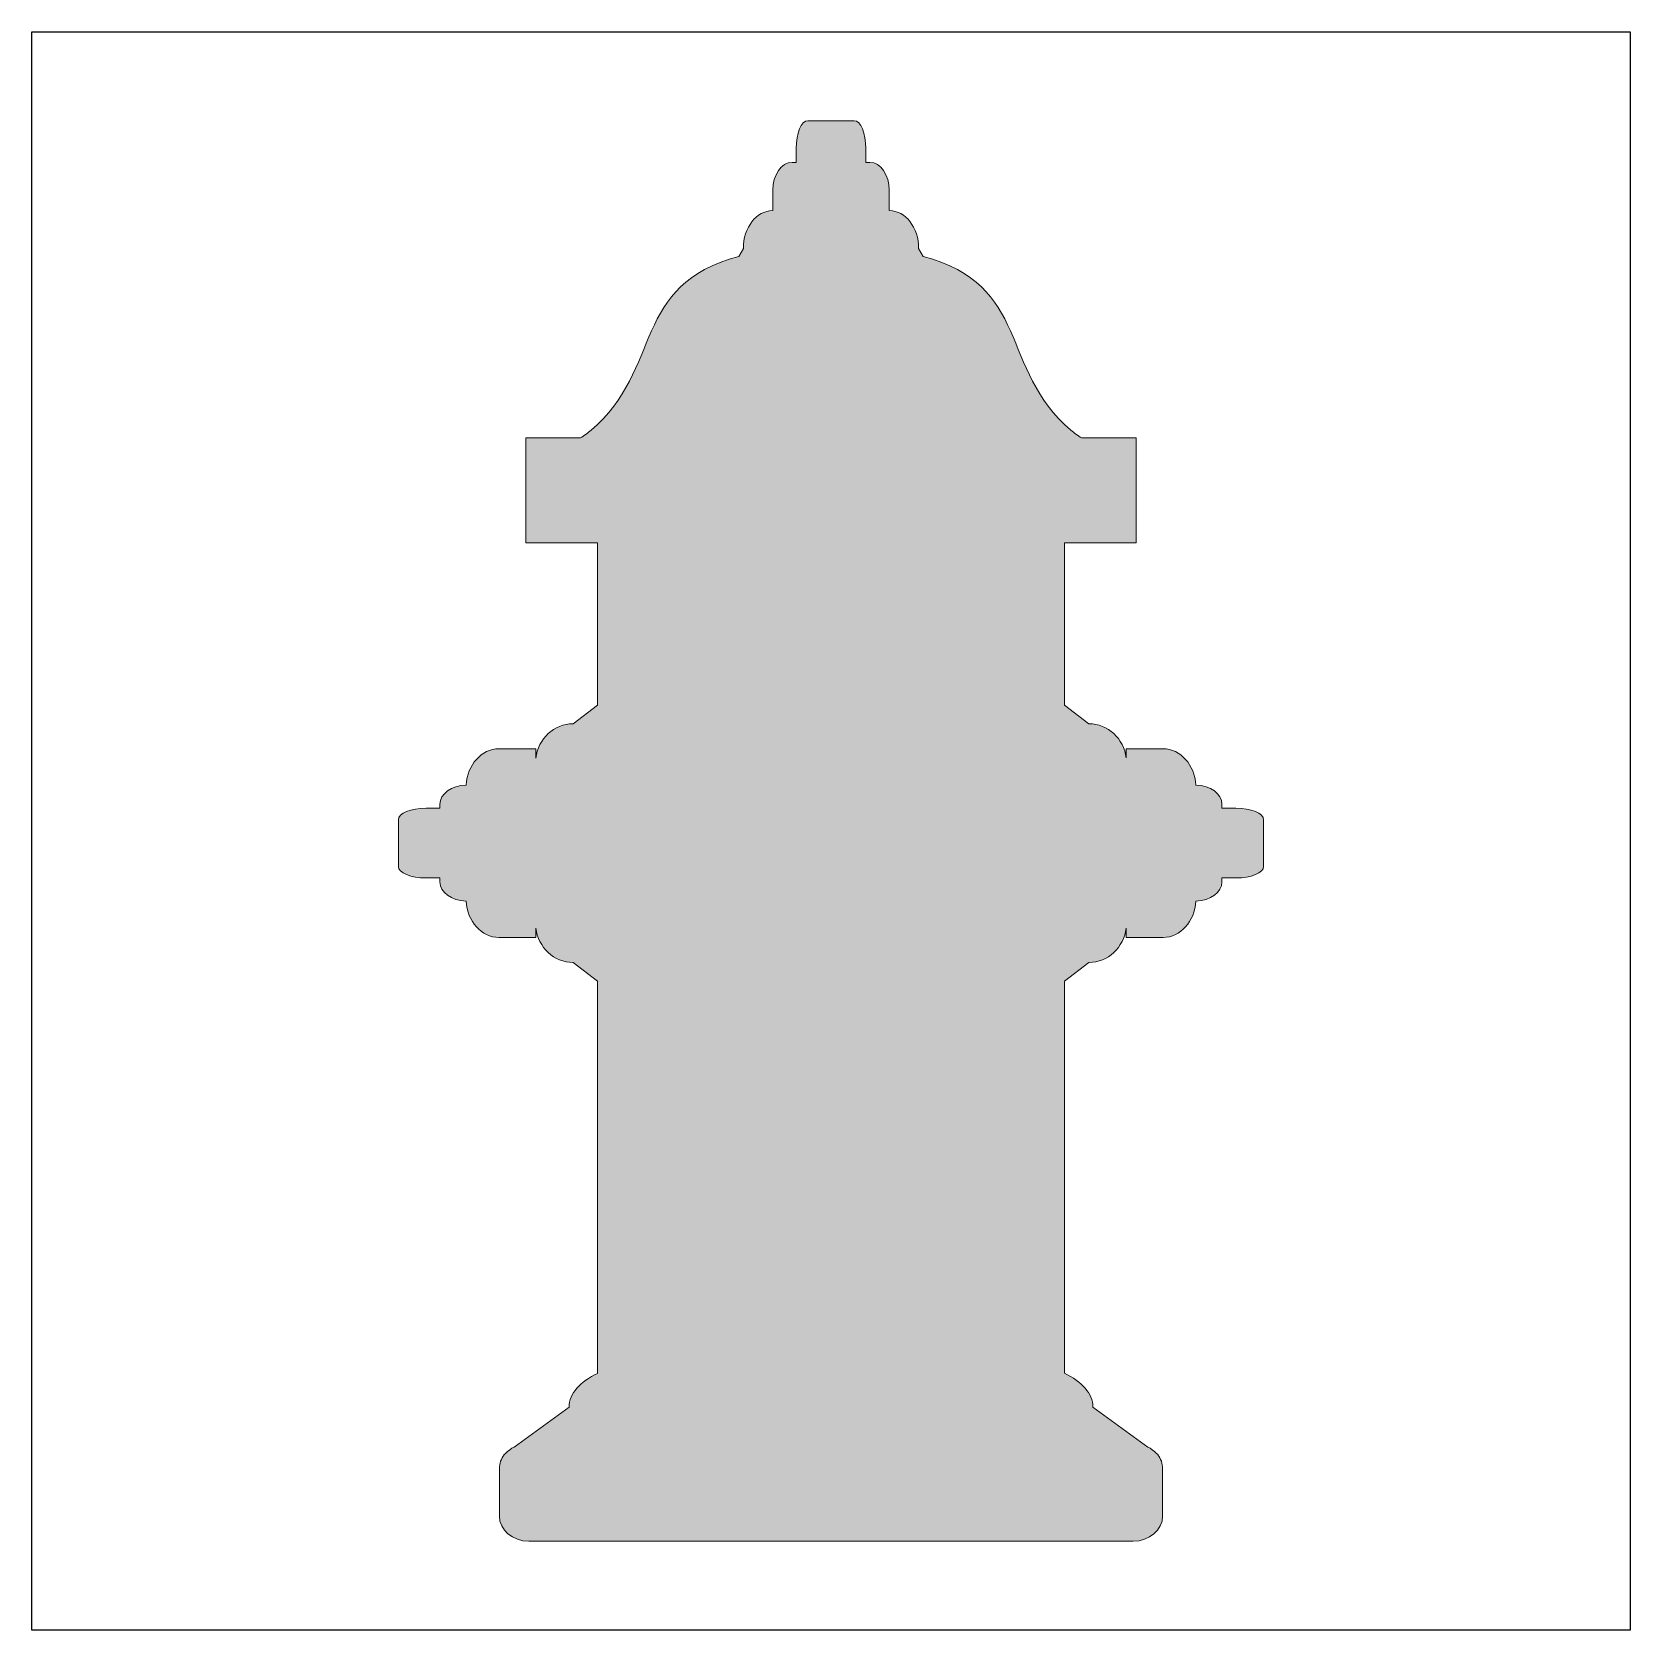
# Model space of a CAD drawing. Header units: inches. Extents: x 0 to 114, y 0 to 114.
import ezdxf

# ---------------------------------------------------------------- set-up
doc = ezdxf.new("R2010")
doc.units = ezdxf.units.IN
doc.header["$MEASUREMENT"] = 0
doc.layers.add('Image Background', color=7, linetype='Continuous')
doc.layers.add('Layer 1', color=7, linetype='Continuous')
picture_1 = doc.add_image_def('image1.png', size_in_pixel=(1350, 1350))

msp = doc.modelspace()

# ---------------------------------------------------------------- hatches: boundary and pattern name
at = {"layer": 'Layer 1', "true_color": 0xf6921e}
h = msp.add_hatch(color=30, dxfattribs=at)
h.dxf.hatch_style = 2
edge = h.paths.add_edge_path()
edge.add_spline(control_points=[(86.1, 58.78), (86.1, 58.78), (85.11, 58.78), (85.11, 58.78), (85.11, 58.78), (85.11, 59.07), (85.11, 59.07), (85.11, 59.8), (84.29, 60.4), (83.25, 60.44), (83.17, 61.88), (82.15, 63.03), (80.9, 63.03), (80.9, 63.03), (78.27, 63.03), (78.27, 63.03), (78.27, 63.03), (78.27, 62.38), (78.27, 62.38), (78.08, 63.75), (76.97, 64.82), (75.6, 64.82), (75.6, 64.82), (73.84, 66.15), (73.84, 66.15), (73.84, 66.15), (73.84, 77.75), (73.84, 77.75), (73.84, 77.75), (78.98, 77.75), (78.98, 77.75), (78.98, 77.75), (78.98, 85.26), (78.98, 85.26), (78.98, 85.26), (75.07, 85.26), (75.07, 85.26), (74.8, 85.44), (74.53, 85.63), (74.31, 85.81), (69.16, 90.21), (71.44, 96.23), (63.74, 98.24), (63.74, 98.24), (63.42, 98.81), (63.42, 98.81), (63.42, 100.31), (62.48, 101.52), (61.33, 101.52), (61.33, 101.52), (61.32, 101.52), (61.32, 101.52), (61.32, 101.52), (61.32, 102.98), (61.32, 102.98), (61.32, 104.08), (60.7, 104.97), (59.93, 104.97), (59.93, 104.97), (59.64, 104.97), (59.64, 104.97), (59.64, 104.97), (59.64, 105.96), (59.64, 105.96), (59.64, 107.06), (59.27, 107.95), (58.81, 107.95), (58.81, 107.95), (55.49, 107.95), (55.49, 107.95), (55.03, 107.95), (54.66, 107.06), (54.66, 105.96), (54.66, 105.96), (54.66, 104.97), (54.66, 104.97), (54.66, 104.97), (54.37, 104.97), (54.37, 104.97), (53.6, 104.97), (52.98, 104.08), (52.98, 102.98), (52.98, 102.98), (52.98, 101.52), (52.98, 101.52), (52.98, 101.52), (52.97, 101.52), (52.97, 101.52), (51.82, 101.52), (50.88, 100.31), (50.88, 98.81), (50.88, 98.81), (50.56, 98.24), (50.56, 98.24), (42.86, 96.23), (45.14, 90.21), (39.99, 85.81), (39.77, 85.63), (39.5, 85.44), (39.23, 85.26), (39.23, 85.26), (35.32, 85.26), (35.32, 85.26), (35.32, 85.26), (35.32, 77.75), (35.32, 77.75), (35.32, 77.75), (40.46, 77.75), (40.46, 77.75), (40.46, 77.75), (40.46, 66.15), (40.46, 66.15), (40.46, 66.15), (38.7, 64.82), (38.7, 64.82), (37.33, 64.82), (36.22, 63.75), (36.03, 62.37), (36.03, 62.37), (36.03, 63.03), (36.03, 63.03), (36.03, 63.03), (33.4, 63.03), (33.4, 63.03), (32.15, 63.03), (31.13, 61.88), (31.05, 60.44), (30.01, 60.4), (29.18, 59.8), (29.18, 59.07), (29.18, 59.07), (29.18, 58.78), (29.18, 58.78), (29.18, 58.78), (28.2, 58.78), (28.2, 58.78), (27.1, 58.78), (26.21, 58.41), (26.21, 57.95), (26.21, 57.95), (26.21, 54.62), (26.21, 54.62), (26.21, 54.16), (27.1, 53.79), (28.2, 53.79), (28.2, 53.79), (29.18, 53.79), (29.18, 53.79), (29.18, 53.79), (29.18, 53.51), (29.18, 53.51), (29.18, 52.77), (30.01, 52.17), (31.05, 52.13), (31.13, 50.69), (32.15, 49.54), (33.4, 49.54), (33.4, 49.54), (36.03, 49.54), (36.03, 49.54), (36.03, 49.54), (36.03, 50.2), (36.03, 50.2), (36.22, 48.82), (37.33, 47.75), (38.7, 47.75), (38.7, 47.75), (40.46, 46.42), (40.46, 46.42), (40.46, 46.42), (40.46, 18.36), (40.46, 18.36), (39.21, 17.77), (38.42, 16.91), (38.42, 15.95), (38.42, 15.95), (34.5, 13.09), (34.5, 13.09), (34.26, 12.98), (34.06, 12.83), (33.89, 12.65), (33.89, 12.65), (33.74, 12.54), (33.74, 12.54), (33.74, 12.54), (33.78, 12.54), (33.78, 12.54), (33.56, 12.25), (33.43, 11.91), (33.43, 11.55), (33.43, 11.55), (33.43, 8.14), (33.43, 8.14), (33.43, 7.15), (34.37, 6.35), (35.54, 6.35), (35.54, 6.35), (78.76, 6.35), (78.76, 6.35), (79.92, 6.35), (80.87, 7.15), (80.87, 8.14), (80.87, 8.14), (80.87, 11.55), (80.87, 11.55), (80.87, 11.91), (80.74, 12.25), (80.52, 12.54), (80.52, 12.54), (80.56, 12.54), (80.56, 12.54), (80.56, 12.54), (80.41, 12.65), (80.41, 12.65), (80.24, 12.83), (80.04, 12.98), (79.8, 13.09), (79.8, 13.09), (75.88, 15.95), (75.88, 15.95), (75.88, 16.91), (75.09, 17.77), (73.84, 18.37), (73.84, 18.37), (73.84, 46.42), (73.84, 46.42), (73.84, 46.42), (75.6, 47.75), (75.6, 47.75), (76.97, 47.75), (78.08, 48.82), (78.27, 50.2), (78.27, 50.2), (78.27, 49.54), (78.27, 49.54), (78.27, 49.54), (80.9, 49.54), (80.9, 49.54), (82.15, 49.54), (83.17, 50.69), (83.24, 52.13), (84.29, 52.17), (85.11, 52.77), (85.11, 53.51), (85.11, 53.51), (85.11, 53.79), (85.11, 53.79), (85.11, 53.79), (86.1, 53.79), (86.1, 53.79), (87.2, 53.79), (88.09, 54.16), (88.09, 54.62), (88.09, 54.62), (88.09, 57.95), (88.09, 57.95), (88.09, 58.41), (87.2, 58.78), (86.1, 58.78)], knot_values=[0, 0, 0, 0, 1, 1, 1, 2, 2, 2, 3, 3, 3, 4, 4, 4, 5, 5, 5, 6, 6, 6, 7, 7, 7, 8, 8, 8, 9, 9, 9, 10, 10, 10, 11, 11, 11, 12, 12, 12, 13, 13, 13, 14, 14, 14, 15, 15, 15, 16, 16, 16, 17, 17, 17, 18, 18, 18, 19, 19, 19, 20, 20, 20, 21, 21, 21, 22, 22, 22, 23, 23, 23, 24, 24, 24, 25, 25, 25, 26, 26, 26, 27, 27, 27, 28, 28, 28, 29, 29, 29, 30, 30, 30, 31, 31, 31, 32, 32, 32, 33, 33, 33, 34, 34, 34, 35, 35, 35, 36, 36, 36, 37, 37, 37, 38, 38, 38, 39, 39, 39, 40, 40, 40, 41, 41, 41, 42, 42, 42, 43, 43, 43, 44, 44, 44, 45, 45, 45, 46, 46, 46, 47, 47, 47, 48, 48, 48, 49, 49, 49, 50, 50, 50, 51, 51, 51, 52, 52, 52, 53, 53, 53, 54, 54, 54, 55, 55, 55, 56, 56, 56, 57, 57, 57, 58, 58, 58, 59, 59, 59, 60, 60, 60, 61, 61, 61, 62, 62, 62, 63, 63, 63, 64, 64, 64, 65, 65, 65, 66, 66, 66, 67, 67, 67, 68, 68, 68, 69, 69, 69, 70, 70, 70, 71, 71, 71, 72, 72, 72, 73, 73, 73, 74, 74, 74, 75, 75, 75, 76, 76, 76, 77, 77, 77, 78, 78, 78, 79, 79, 79, 80, 80, 80, 81, 81, 81, 82, 82, 82, 83, 83, 83, 84, 84, 84, 85, 85, 85, 86, 86, 86, 86], degree=3, periodic=1)

# ---------------------------------------------------------------- linework, layer by layer
at = {"layer": 'Layer 1', "lineweight": 0}
msp.add_open_spline([(86.1, 58.78), (86.1, 58.78), (85.11, 58.78), (85.11, 58.78), (85.11, 58.78), (85.11, 59.07), (85.11, 59.07), (85.11, 59.8), (84.29, 60.4), (83.25, 60.44), (83.17, 61.88), (82.15, 63.03), (80.9, 63.03), (80.9, 63.03), (78.27, 63.03), (78.27, 63.03), (78.27, 63.03), (78.27, 62.38), (78.27, 62.38), (78.08, 63.75), (76.97, 64.82), (75.6, 64.82), (75.6, 64.82), (73.84, 66.15), (73.84, 66.15), (73.84, 66.15), (73.84, 77.75), (73.84, 77.75), (73.84, 77.75), (78.98, 77.75), (78.98, 77.75), (78.98, 77.75), (78.98, 85.26), (78.98, 85.26), (78.98, 85.26), (75.07, 85.26), (75.07, 85.26), (74.8, 85.44), (74.53, 85.63), (74.31, 85.81), (69.16, 90.21), (71.44, 96.23), (63.74, 98.24), (63.74, 98.24), (63.42, 98.81), (63.42, 98.81), (63.42, 100.31), (62.48, 101.52), (61.33, 101.52), (61.33, 101.52), (61.32, 101.52), (61.32, 101.52), (61.32, 101.52), (61.32, 102.98), (61.32, 102.98), (61.32, 104.08), (60.7, 104.97), (59.93, 104.97), (59.93, 104.97), (59.64, 104.97), (59.64, 104.97), (59.64, 104.97), (59.64, 105.96), (59.64, 105.96), (59.64, 107.06), (59.27, 107.95), (58.81, 107.95), (58.81, 107.95), (55.49, 107.95), (55.49, 107.95), (55.03, 107.95), (54.66, 107.06), (54.66, 105.96), (54.66, 105.96), (54.66, 104.97), (54.66, 104.97), (54.66, 104.97), (54.37, 104.97), (54.37, 104.97), (53.6, 104.97), (52.98, 104.08), (52.98, 102.98), (52.98, 102.98), (52.98, 101.52), (52.98, 101.52), (52.98, 101.52), (52.97, 101.52), (52.97, 101.52), (51.82, 101.52), (50.88, 100.31), (50.88, 98.81), (50.88, 98.81), (50.56, 98.24), (50.56, 98.24), (42.86, 96.23), (45.14, 90.21), (39.99, 85.81), (39.77, 85.63), (39.5, 85.44), (39.23, 85.26), (39.23, 85.26), (35.32, 85.26), (35.32, 85.26), (35.32, 85.26), (35.32, 77.75), (35.32, 77.75), (35.32, 77.75), (40.46, 77.75), (40.46, 77.75), (40.46, 77.75), (40.46, 66.15), (40.46, 66.15), (40.46, 66.15), (38.7, 64.82), (38.7, 64.82), (37.33, 64.82), (36.22, 63.75), (36.03, 62.37), (36.03, 62.37), (36.03, 63.03), (36.03, 63.03), (36.03, 63.03), (33.4, 63.03), (33.4, 63.03), (32.15, 63.03), (31.13, 61.88), (31.05, 60.44), (30.01, 60.4), (29.18, 59.8), (29.18, 59.07), (29.18, 59.07), (29.18, 58.78), (29.18, 58.78), (29.18, 58.78), (28.2, 58.78), (28.2, 58.78), (27.1, 58.78), (26.21, 58.41), (26.21, 57.95), (26.21, 57.95), (26.21, 54.62), (26.21, 54.62), (26.21, 54.16), (27.1, 53.79), (28.2, 53.79), (28.2, 53.79), (29.18, 53.79), (29.18, 53.79), (29.18, 53.79), (29.18, 53.51), (29.18, 53.51), (29.18, 52.77), (30.01, 52.17), (31.05, 52.13), (31.13, 50.69), (32.15, 49.54), (33.4, 49.54), (33.4, 49.54), (36.03, 49.54), (36.03, 49.54), (36.03, 49.54), (36.03, 50.2), (36.03, 50.2), (36.22, 48.82), (37.33, 47.75), (38.7, 47.75), (38.7, 47.75), (40.46, 46.42), (40.46, 46.42), (40.46, 46.42), (40.46, 18.36), (40.46, 18.36), (39.21, 17.77), (38.42, 16.91), (38.42, 15.95), (38.42, 15.95), (34.5, 13.09), (34.5, 13.09), (34.26, 12.98), (34.06, 12.83), (33.89, 12.65), (33.89, 12.65), (33.74, 12.54), (33.74, 12.54), (33.74, 12.54), (33.78, 12.54), (33.78, 12.54), (33.56, 12.25), (33.43, 11.91), (33.43, 11.55), (33.43, 11.55), (33.43, 8.14), (33.43, 8.14), (33.43, 7.15), (34.37, 6.35), (35.54, 6.35), (35.54, 6.35), (78.76, 6.35), (78.76, 6.35), (79.92, 6.35), (80.87, 7.15), (80.87, 8.14), (80.87, 8.14), (80.87, 11.55), (80.87, 11.55), (80.87, 11.91), (80.74, 12.25), (80.52, 12.54), (80.52, 12.54), (80.56, 12.54), (80.56, 12.54), (80.56, 12.54), (80.41, 12.65), (80.41, 12.65), (80.24, 12.83), (80.04, 12.98), (79.8, 13.09), (79.8, 13.09), (75.88, 15.95), (75.88, 15.95), (75.88, 16.91), (75.09, 17.77), (73.84, 18.37), (73.84, 18.37), (73.84, 46.42), (73.84, 46.42), (73.84, 46.42), (75.6, 47.75), (75.6, 47.75), (76.97, 47.75), (78.08, 48.82), (78.27, 50.2), (78.27, 50.2), (78.27, 49.54), (78.27, 49.54), (78.27, 49.54), (80.9, 49.54), (80.9, 49.54), (82.15, 49.54), (83.17, 50.69), (83.24, 52.13), (84.29, 52.17), (85.11, 52.77), (85.11, 53.51), (85.11, 53.51), (85.11, 53.79), (85.11, 53.79), (85.11, 53.79), (86.1, 53.79), (86.1, 53.79), (87.2, 53.79), (88.09, 54.16), (88.09, 54.62), (88.09, 54.62), (88.09, 57.95), (88.09, 57.95), (88.09, 58.41), (87.2, 58.78), (86.1, 58.78)], degree=3, knots=[0, 0, 0, 0, 1, 1, 1, 2, 2, 2, 3, 3, 3, 4, 4, 4, 5, 5, 5, 6, 6, 6, 7, 7, 7, 8, 8, 8, 9, 9, 9, 10, 10, 10, 11, 11, 11, 12, 12, 12, 13, 13, 13, 14, 14, 14, 15, 15, 15, 16, 16, 16, 17, 17, 17, 18, 18, 18, 19, 19, 19, 20, 20, 20, 21, 21, 21, 22, 22, 22, 23, 23, 23, 24, 24, 24, 25, 25, 25, 26, 26, 26, 27, 27, 27, 28, 28, 28, 29, 29, 29, 30, 30, 30, 31, 31, 31, 32, 32, 32, 33, 33, 33, 34, 34, 34, 35, 35, 35, 36, 36, 36, 37, 37, 37, 38, 38, 38, 39, 39, 39, 40, 40, 40, 41, 41, 41, 42, 42, 42, 43, 43, 43, 44, 44, 44, 45, 45, 45, 46, 46, 46, 47, 47, 47, 48, 48, 48, 49, 49, 49, 50, 50, 50, 51, 51, 51, 52, 52, 52, 53, 53, 53, 54, 54, 54, 55, 55, 55, 56, 56, 56, 57, 57, 57, 58, 58, 58, 59, 59, 59, 60, 60, 60, 61, 61, 61, 62, 62, 62, 63, 63, 63, 64, 64, 64, 65, 65, 65, 66, 66, 66, 67, 67, 67, 68, 68, 68, 69, 69, 69, 70, 70, 70, 71, 71, 71, 72, 72, 72, 73, 73, 73, 74, 74, 74, 75, 75, 75, 76, 76, 76, 77, 77, 77, 78, 78, 78, 79, 79, 79, 80, 80, 80, 81, 81, 81, 82, 82, 82, 83, 83, 83, 84, 84, 84, 85, 85, 85, 86, 86, 86, 86], dxfattribs=at)

# ---------------------------------------------------------------- pictures from other files: only their frames are drawn
at = {"layer": 'Image Background'}
image = msp.add_image(picture_1, insert=(0, 0), size_in_units=(114.3, 114.3), dxfattribs=at)

doc.saveas('drawing.dxf')
